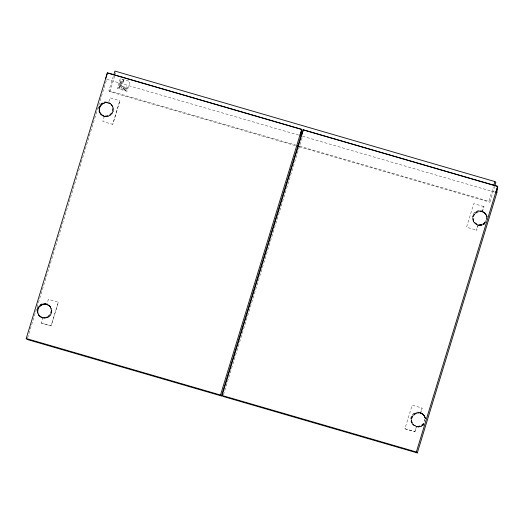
<?xml version="1.0" encoding="UTF-8"?>
<svg xmlns="http://www.w3.org/2000/svg" width="524" height="524" viewBox="0 0 524 524"><rect width="100%" height="100%" fill="white"/><g stroke="black" fill="none" stroke-linecap="round" stroke-linejoin="round"><path stroke-width="0.39" stroke-dasharray="2.62 1.97" d="M27.621 337.895L106.451 80.054M295.15 145.58L109.87 91.693L108.927 90.75L113.557 75.613M109.87 91.693L115.653 72.77M41.147 322.954L51.057 325.843L58.328 302.276L51.11 325.895L41.2 323.007L42.713 318.055L42.3 317.924M45.359 303.992L46.898 304.346L48.365 299.342L58.328 302.276M103.916 116.387L104.276 116.466L102.809 121.476L112.725 124.358L119.891 100.687L112.725 124.358M105.088 102.56L108.514 102.815L109.981 97.805L119.944 100.739M223.479 394.86L302.315 137.019M414.903 431.697L416.364 426.687L414.903 431.697L404.934 428.756L412.159 405.144L422.121 408.078L420.608 413.036L420.969 413.109M420.608 413.036L422.121 408.078M477.98 225.15C475.772 238.086 475.805 222.707 479.519 225.51M482.172 211.447C487.654 199.474 478.412 212.665 484.268 212.417M494.702 186.308L489.842 202.205L488.905 201.262L493.3 186.878M112.778 107.191A6.753 6.642 -44.9 0 1 111.638 113.878L108.756 115.935A6.963 6.851 -44.9 0 1 100.798 113.584L99.96 112.031A6.753 6.642 -44.9 0 1 101.099 105.35L104.04 103.346M48.719 316.627L50.075 315.461A6.753 6.642 -44.9 0 0 51.214 308.78L50.33 307.175A6.963 6.851 -44.9 0 0 42.372 304.83M474.81 214.034L477.691 211.978A6.963 6.851 -44.9 0 1 485.65 214.329L486.541 215.934A6.753 6.642 -44.9 0 1 486.803 217.015M485.348 222.562L482.46 224.619A6.963 6.851 -44.9 0 1 474.502 222.274M485.401 222.615L482.512 224.672A6.963 6.851 -44.9 0 1 474.554 222.327L473.67 220.722M422.423 425.311L423.733 424.099M423.785 424.152L420.844 426.156M103.333 103.202L101.741 104.23A7.159 7.041 -44.9 0 0 99.285 111.003M41.717 304.732L40.125 305.761A7.159 7.041 -44.9 0 0 37.669 312.54M483.167 224.763L484.759 223.735L481.36 225.353M423.196 425.324L419.796 426.936L416.364 426.687M102.409 104.132L103.988 103.293A6.963 6.851 -44.9 0 1 111.94 105.638L112.83 107.243M40.793 305.669L42.372 304.83M48.771 316.679L47.14 317.465A6.963 6.851 -44.9 0 1 39.182 315.121L38.344 313.568A6.753 6.642 -44.9 0 1 39.483 306.881L42.424 304.883A6.963 6.851 -44.9 0 1 50.376 307.228M425.187 418.552A6.753 6.642 -44.9 0 0 424.866 417.412L424.034 415.86A6.963 6.851 -44.9 0 0 416.076 413.515L413.194 415.571A6.753 6.642 -44.9 0 0 412.054 422.252L412.938 423.864A6.963 6.851 -44.9 0 0 420.896 426.202M416.128 413.567L413.246 415.624A6.753 6.642 -44.9 0 0 412.106 422.305M43.525 304.149L40.073 305.708A7.159 7.041 -44.9 0 0 37.617 312.487L38.245 314.321M107.027 102.508L103.28 103.149L101.689 104.178A7.159 7.041 -44.9 0 0 99.233 110.95L99.861 112.784M479.467 225.458L481.412 225.405M43.472 304.097L45.411 304.044M417.851 426.995L419.744 426.883L423.143 425.272A7.159 7.041 -44.9 0 0 424.414 423.877M420.556 412.984L422.652 413.953M106.686 79.275L298.634 135.1M302.551 136.233L494.499 192.059M108.927 90.75L295.778 145.096M299.702 146.235L488.905 201.262M299.073 146.72L489.842 202.205M483.737 206.541L473.775 203.607L466.55 227.226L476.519 230.16M404.934 428.756L414.851 431.645M482.532 211.526L485.617 213.615L486.691 215.233M102.232 115.549L104.276 116.466M40.617 317.079L42.352 317.976M100.831 114.297L102.285 115.601M422.599 413.901L425.075 416.77M39.215 315.834L40.669 317.131M484.89 212.901L485.512 213.53M484.897 213.203A7.035 6.917 -44.9 0 1 480.77 224.626A7.035 6.917 -44.9 0 1 472.995 215.502A7.035 6.917 -44.9 0 1 484.897 213.203L485.421 213.727M474.213 222.346L474.737 222.87M474.01 222.438L474.639 223.067M423.274 414.432L423.903 415.06M423.281 414.739A7.035 6.917 -44.9 0 1 419.154 426.156A7.035 6.917 -44.9 0 1 411.386 417.032A7.035 6.917 -44.9 0 1 423.281 414.739L423.805 415.263M111.18 104.21A7.238 7.12 -44.9 0 1 107.079 116.014A7.238 7.12 -44.9 0 1 98.971 106.726A7.238 7.12 -44.9 0 1 111.18 104.21L111.808 104.839A7.238 7.12 -44.9 0 1 107.708 116.642A7.238 7.12 -44.9 0 1 99.593 107.355A7.238 7.12 -44.9 0 1 111.808 104.839M111.186 104.518A7.035 6.917 -44.9 0 1 107.06 115.935A7.035 6.917 -44.9 0 1 99.291 106.811A7.035 6.917 -44.9 0 1 111.186 104.518L111.71 105.042A7.035 6.917 -44.9 0 1 107.584 116.459A7.035 6.917 -44.9 0 1 99.815 107.335A7.035 6.917 -44.9 0 1 111.71 105.042M412.598 423.883L413.122 424.407M412.395 423.975L413.023 424.604M100.503 113.662L101.027 114.186M100.307 113.754L100.929 114.383M50.094 306.573A7.035 6.917 -44.9 0 0 38.2 308.872A7.035 6.917 -44.9 0 0 45.968 317.996A7.035 6.917 -44.9 0 0 50.094 306.573L49.57 306.049A7.035 6.917 -44.9 0 1 45.444 317.472A7.238 7.12 -44.9 0 1 37.355 308.263A7.238 7.12 -44.9 0 1 49.564 305.747L50.193 306.376A7.238 7.12 -44.9 0 1 46.092 318.173A7.238 7.12 -44.9 0 1 37.977 308.891A7.238 7.12 -44.9 0 1 50.193 306.376M38.887 315.193L39.411 315.723M38.691 315.291L39.313 315.92M99.809 112.732L100.883 114.35M38.193 314.269L39.267 315.887M424.086 415.912L424.925 417.464A6.753 6.642 -44.9 0 1 425.239 418.604M486.639 215.181L487.268 217.015M425.023 416.718L425.652 418.545M423.805 424.224A7.035 6.917 -44.9 0 1 412.866 424.093A7.035 6.917 -44.9 0 1 415.696 413.475A7.035 6.917 -44.9 0 1 425.331 418.506M473.722 220.774A6.753 6.642 -44.9 0 1 474.855 214.087L477.744 212.03A6.963 6.851 -44.9 0 1 485.702 214.382M485.421 222.693A7.035 6.917 -44.9 0 1 474.482 222.556A7.035 6.917 -44.9 0 1 477.312 211.938A7.035 6.917 -44.9 0 1 486.947 216.975M423.765 423.15A7.238 7.12 -44.9 0 1 411.772 423.15A7.238 7.12 -44.9 0 1 416.704 412.139A7.238 7.12 -44.9 0 1 424.787 420.864M423.143 425.193A7.238 7.12 -44.9 0 1 412.29 423.602A7.238 7.12 -44.9 0 1 415.918 413.167A7.238 7.12 -44.9 0 1 425.514 418.381M485.99 220.512A7.238 7.12 -44.9 0 1 473.879 222.281A7.238 7.12 -44.9 0 1 477.908 210.687A7.238 7.12 -44.9 0 1 486.403 219.327M484.759 223.663A7.238 7.12 -44.9 0 1 473.906 222.065A7.238 7.12 -44.9 0 1 477.534 211.631A7.238 7.12 -44.9 0 1 487.13 216.851M101.152 105.403A6.753 6.642 -44.9 0 0 100.012 112.084L100.85 113.636A6.963 6.851 -44.9 0 0 108.809 115.981M47.193 317.518A6.963 6.851 -44.9 0 1 39.235 315.173M49.57 306.049A7.035 6.917 -44.9 0 0 37.676 308.348A7.035 6.917 -44.9 0 0 45.444 317.472A7.238 7.12 -44.9 0 0 49.564 305.747M124.332 89.244L124.745 90.115L126.363 90.652L127.384 87.298C126.526 86.381 124.05 87.03 125.21 88.399A0.819 0.806 -44.9 0 0 124.502 88.759L124.332 89.244M119.616 83.48L120.016 84.233L122.446 84.953L122.315 85.392C117.356 85.949 119.295 79.864 123.055 82.962L122.917 83.408L120.317 82.707L119.616 83.48M123.73 80.513L123.271 82.261L119.924 81.292L120.062 80.847L121.372 81.227C121.09 79.668 123.526 78.731 123.73 80.513M123.756 87.37L123.232 88.831L122.105 89.041A0.786 0.779 -44.9 0 1 121.738 88.608C120.985 87.161 123.507 85.261 123.756 87.37M125.374 87.678L125.59 88.294L126.507 88.602L126.834 87.528L125.884 87.292L125.374 87.678M124.823 89.159L125.04 89.833L126.029 90.167L126.402 88.956L125.367 88.694L124.823 89.159M123.337 80.585L123.042 81.718L121.732 81.331L122.426 79.989L123.337 80.585M124.195 87.587L123.291 89.342A1.277 1.258 -44.9 0 1 122.577 89.552L121.673 89.224A1.231 1.212 -44.9 0 1 121.345 88.779L121.24 87.96A3.956 3.891 -44.9 0 1 121.588 86.827L122.478 86.034L123.605 86.198A1.271 1.244 -44.9 0 1 124.09 86.761L124.195 87.587M120.258 78.646L117.252 88.484L127.044 91.333L130.05 81.495L120.258 78.646M120.946 85.425L119.747 86.473L119.334 84.953L118.817 84.803L119.367 86.774L117.769 88.156L118.286 88.307L119.511 87.239L119.937 88.785L120.461 88.936L119.891 86.932L121.457 85.576L120.946 85.425"/><path stroke-width="0.79" d="M300.986 135.782L301.726 129.323L107.433 72.816L26.2 338.517L27.143 339.46L221.436 395.967L300.986 135.782L300.042 134.838M496.85 192.747L497.59 186.289L303.298 129.782L222.065 395.476L223.001 396.419L417.301 452.926L496.85 192.747L495.907 191.804M113.787 74.853L114.946 71.074L494.918 181.579L495.861 182.522L494.938 185.548M221.436 395.967L220.499 395.024L301.726 129.323M300.252 135.048L301.935 129.539L108.422 73.255M303.298 129.782L301.608 135.29M493.765 185.365L494.918 181.579M417.301 452.926L416.357 451.983L497.59 186.289M496.117 192.013L497.8 186.498M303.501 129.991L497.014 186.269M297.344 145.548L298.916 146.006M26.2 338.517L220.499 395.024M222.065 395.476L416.357 451.983M107.433 72.816L105.75 78.331"/></g></svg>
